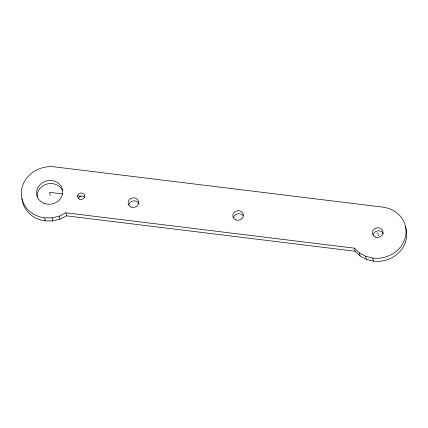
<?xml version="1.0" encoding="UTF-8"?>
<svg xmlns="http://www.w3.org/2000/svg" width="428" height="428" viewBox="0 0 428 428"><rect width="100%" height="100%" fill="white"/><g stroke="black" fill="none" stroke-linecap="round" stroke-linejoin="round"><path stroke-width="0.64" d="M44.699 217.847L52.093 217.863L59.321 216.145L65.891 212.802L354.475 248.192L359.466 252.953L365.71 256.324L372.767 258.079A28.467 25.594 -11.6 0 0 405.642 236.015A28.467 25.594 -11.6 0 0 382.675 207.104L54.607 166.867A28.467 25.594 -11.6 0 0 21.732 188.935A28.467 25.594 -11.6 0 0 44.699 217.847L45.325 220.896L52.719 220.918L59.952 219.195L66.522 215.851L355.101 251.247L360.098 256.003L366.336 259.379L373.393 261.134A28.467 25.594 -11.6 0 0 405.246 226.487M62.563 193.943L49.653 192.359L50.279 195.409M77.575 195.783L81.063 196.211M377.721 232.591L378.347 235.641M372.767 258.079L373.393 261.134M365.71 256.324L366.336 259.379M359.466 252.953L360.098 256.003M354.475 248.192L355.101 251.247M65.891 212.802L66.522 215.851M59.321 216.145L59.952 219.195M52.093 217.863L52.719 220.918M45.325 220.896A28.467 25.594 -11.6 0 1 22.026 198.699M37.215 196.928A13.166 11.84 -11.6 0 1 47.455 183.912A13.166 11.84 -11.6 0 1 62.611 190.888M373.114 234.999A5.339 4.799 -11.6 0 1 377.892 230.858A5.339 4.799 -11.6 0 1 383.349 233.811M78.201 198.833A3.558 3.199 -11.6 0 1 80.929 196.152A3.558 3.199 -11.6 0 1 84.594 197.308M128.807 205.039A5.339 4.799 -11.6 0 1 133.584 200.898A5.339 4.799 -11.6 0 1 139.041 203.846M233.511 217.879A5.339 4.799 -11.6 0 1 237.599 213.861A5.339 4.799 -11.6 0 1 243.104 215.594M44.095 203.332A13.166 11.84 -11.6 0 0 62.718 190.834A13.166 11.84 -11.6 0 0 42.142 182.9A13.166 11.84 -11.6 0 0 44.095 203.332M375.468 237.042A5.339 4.799 -11.6 0 0 383.017 231.976A5.339 4.799 -11.6 0 0 374.677 228.755A5.339 4.799 -11.6 0 0 375.468 237.042M79.56 199.175A3.558 3.199 -11.6 0 0 84.594 195.799A3.558 3.199 -11.6 0 0 79.03 193.654A3.558 3.199 -11.6 0 0 79.56 199.175M131.161 207.077A5.339 4.799 -11.6 0 0 138.709 202.011A5.339 4.799 -11.6 0 0 130.369 198.795A5.339 4.799 -11.6 0 0 131.161 207.077M235.865 219.922A5.339 4.799 -11.6 0 0 243.414 214.856A5.339 4.799 -11.6 0 0 235.074 211.635A5.339 4.799 -11.6 0 0 235.865 219.922"/></g></svg>
